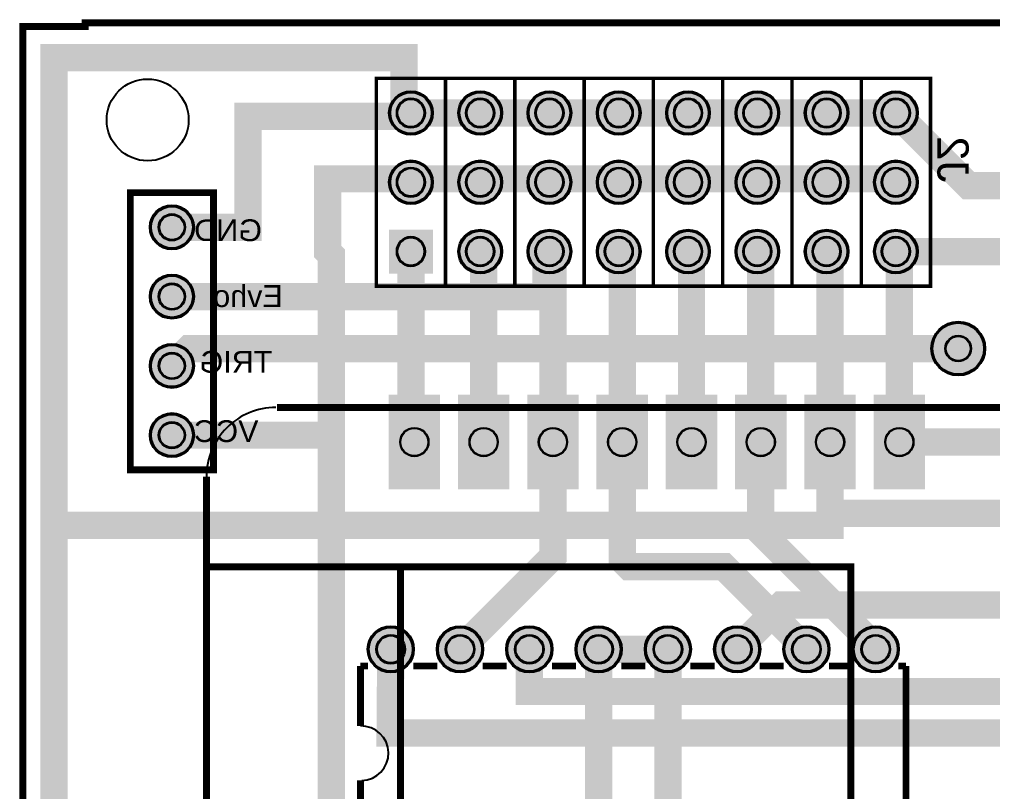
# Model space of a CAD drawing. Header units: millimetres. Extents: x -2.4 to 60.7, y -0.1 to 57.7.
# Drawn here: x -2.41 to 33.26, y 29.35 to 57.66 of the extents above; entities that cross this region are included whole.
import ezdxf

# ---------------------------------------------------------------- set-up
doc = ezdxf.new("R2010")
doc.units = ezdxf.units.MM
for name, color, linetype, true_color in [('BoardOutLine', 7, 'Continuous', 0xff00ff), ('BottomLayer', 7, 'Continuous', 0x0000ff), ('BottomSilkLayer', 7, 'Continuous', 0x66cc33), ('BottomSolderMaskLayer', 7, 'Continuous', 0xaa00ff), ('Multi-Layer', 7, 'Continuous', 0xc0c0c0), ('TopLayer', 7, 'Continuous', 0xff0000), ('TopSilkLayer', 7, 'Continuous', 0xffcc00), ('TopSolderMaskLayer', 7, 'Continuous', 0x800080)]:
    doc.layers.add(name, color=color, linetype=linetype, true_color=true_color)
doc.styles.get("Standard").update_dxf_attribs({"font": 'arial.ttf'})

msp = doc.modelspace()

# ---------------------------------------------------------------- hatches: boundary and pattern name
at = {"layer": 'BottomSolderMaskLayer'}
for points in [[(11.133, 54.229, 1), (12.743, 54.229, 1)], [(13.673, 54.229, 1), (15.283, 54.229, 1)], [(16.213, 54.229, 1), (17.823, 54.229, 1)], [(18.753, 54.229, 1), (20.363, 54.229, 1)], [(21.293, 54.229, 1), (22.903, 54.229, 1)], [(23.833, 54.229, 1), (25.443, 54.229, 1)], [(26.373, 54.229, 1), (27.983, 54.229, 1)], [(28.913, 54.229, 1), (30.523, 54.229, 1)], [(11.133, 51.689, 1), (12.743, 51.689, 1)], [(13.673, 51.689, 1), (15.283, 51.689, 1)], [(16.213, 51.689, 1), (17.823, 51.689, 1)], [(18.753, 51.689, 1), (20.363, 51.689, 1)], [(21.293, 51.689, 1), (22.903, 51.689, 1)], [(23.833, 51.689, 1), (25.443, 51.689, 1)], [(26.373, 51.689, 1), (27.983, 51.689, 1)], [(28.913, 51.689, 1), (30.523, 51.689, 1)], [(2.362, 50.038, 1), (3.988, 50.038, 1)], [(11.133, 49.954), (11.133, 48.344), (12.743, 48.344), (12.743, 49.954)], [(13.673, 49.149, 1), (15.283, 49.149, 1)], [(16.213, 49.149, 1), (17.823, 49.149, 1)], [(18.753, 49.149, 1), (20.363, 49.149, 1)], [(21.293, 49.149, 1), (22.903, 49.149, 1)], [(23.833, 49.149, 1), (25.443, 49.149, 1)], [(26.373, 49.149, 1), (27.983, 49.149, 1)], [(28.913, 49.149, 1), (30.523, 49.149, 1)], [(2.362, 47.498, 1), (3.988, 47.498, 1)], [(31.013, 45.593, 1), (32.995, 45.593, 1)], [(2.362, 44.958, 1), (3.988, 44.958, 1)], [(11.122, 40.427), (11.122, 43.901), (13.008, 43.901), (13.008, 40.427)], [(13.662, 40.427), (13.662, 43.901), (15.548, 43.901), (15.548, 40.427)], [(16.202, 40.427), (16.202, 43.901), (18.088, 43.901), (18.088, 40.427)], [(18.742, 40.427), (18.742, 43.901), (20.628, 43.901), (20.628, 40.427)], [(21.282, 40.427), (21.282, 43.901), (23.168, 43.901), (23.168, 40.427)], [(23.822, 40.427), (23.822, 43.901), (25.708, 43.901), (25.708, 40.427)], [(26.362, 40.427), (26.362, 43.901), (28.248, 43.901), (28.248, 40.427)], [(28.902, 40.427), (28.902, 43.901), (30.788, 43.901), (30.788, 40.427)], [(2.362, 42.418, 1), (3.988, 42.418, 1)], [(10.348, 34.567, 1), (12.049, 34.567, 1)], [(12.888, 34.567, 1), (14.589, 34.567, 1)], [(15.428, 34.567, 1), (17.129, 34.567, 1)], [(17.968, 34.567, 1), (19.669, 34.567, 1)], [(20.508, 34.567, 1), (22.209, 34.567, 1)], [(23.048, 34.567, 1), (24.749, 34.567, 1)], [(25.588, 34.567, 1), (27.289, 34.567, 1)], [(28.128, 34.567, 1), (29.829, 34.567, 1)]]:
    msp.add_hatch(color=256, dxfattribs=at).paths.add_polyline_path(points)
at = {"layer": 'Multi-Layer'}
for points in [[(11.184, 54.229, 1), (12.692, 54.229, 1)], [(13.724, 54.229, 1), (15.232, 54.229, 1)], [(16.264, 54.229, 1), (17.772, 54.229, 1)], [(18.804, 54.229, 1), (20.312, 54.229, 1)], [(21.344, 54.229, 1), (22.852, 54.229, 1)], [(23.884, 54.229, 1), (25.392, 54.229, 1)], [(26.424, 54.229, 1), (27.932, 54.229, 1)], [(28.964, 54.229, 1), (30.472, 54.229, 1)], [(11.184, 51.689, 1), (12.692, 51.689, 1)], [(13.724, 51.689, 1), (15.232, 51.689, 1)], [(16.264, 51.689, 1), (17.772, 51.689, 1)], [(18.804, 51.689, 1), (20.312, 51.689, 1)], [(21.344, 51.689, 1), (22.852, 51.689, 1)], [(23.884, 51.689, 1), (25.392, 51.689, 1)], [(26.424, 51.689, 1), (27.932, 51.689, 1)], [(28.964, 51.689, 1), (30.472, 51.689, 1)], [(2.413, 50.038, 1), (3.937, 50.038, 1)], [(11.184, 49.903), (11.184, 48.395), (12.692, 48.395), (12.692, 49.903)], [(13.724, 49.149, 1), (15.232, 49.149, 1)], [(16.264, 49.149, 1), (17.772, 49.149, 1)], [(18.804, 49.149, 1), (20.312, 49.149, 1)], [(21.344, 49.149, 1), (22.852, 49.149, 1)], [(23.884, 49.149, 1), (25.392, 49.149, 1)], [(26.424, 49.149, 1), (27.932, 49.149, 1)], [(28.964, 49.149, 1), (30.472, 49.149, 1)], [(2.413, 47.498, 1), (3.937, 47.498, 1)], [(31.064, 45.593, 1), (32.944, 45.593, 1)], [(2.413, 44.958, 1), (3.937, 44.958, 1)], [(11.151, 40.518), (11.151, 43.81), (12.979, 43.81), (12.979, 40.518)], [(13.691, 40.518), (13.691, 43.81), (15.519, 43.81), (15.519, 40.518)], [(16.231, 40.518), (16.231, 43.81), (18.059, 43.81), (18.059, 40.518)], [(18.771, 40.518), (18.771, 43.81), (20.599, 43.81), (20.599, 40.518)], [(21.311, 40.518), (21.311, 43.81), (23.139, 43.81), (23.139, 40.518)], [(23.851, 40.518), (23.851, 43.81), (25.679, 43.81), (25.679, 40.518)], [(26.391, 40.518), (26.391, 43.81), (28.219, 43.81), (28.219, 40.518)], [(28.931, 40.518), (28.931, 43.81), (30.759, 43.81), (30.759, 40.518)], [(2.413, 42.418, 1), (3.937, 42.418, 1)], [(10.399, 34.567, 1), (11.999, 34.567, 1)], [(12.939, 34.567, 1), (14.539, 34.567, 1)], [(15.479, 34.567, 1), (17.079, 34.567, 1)], [(18.019, 34.567, 1), (19.619, 34.567, 1)], [(20.559, 34.567, 1), (22.159, 34.567, 1)], [(23.099, 34.567, 1), (24.699, 34.567, 1)], [(25.639, 34.567, 1), (27.239, 34.567, 1)], [(28.179, 34.567, 1), (29.779, 34.567, 1)]]:
    msp.add_hatch(color=256, dxfattribs=at).paths.add_polyline_path(points)
at = {"layer": 'TopSolderMaskLayer'}
for points in [[(11.133, 54.229, 1), (12.743, 54.229, 1)], [(13.673, 54.229, 1), (15.283, 54.229, 1)], [(16.213, 54.229, 1), (17.823, 54.229, 1)], [(18.753, 54.229, 1), (20.363, 54.229, 1)], [(21.293, 54.229, 1), (22.903, 54.229, 1)], [(23.833, 54.229, 1), (25.443, 54.229, 1)], [(26.373, 54.229, 1), (27.983, 54.229, 1)], [(28.913, 54.229, 1), (30.523, 54.229, 1)], [(11.133, 51.689, 1), (12.743, 51.689, 1)], [(13.673, 51.689, 1), (15.283, 51.689, 1)], [(16.213, 51.689, 1), (17.823, 51.689, 1)], [(18.753, 51.689, 1), (20.363, 51.689, 1)], [(21.293, 51.689, 1), (22.903, 51.689, 1)], [(23.833, 51.689, 1), (25.443, 51.689, 1)], [(26.373, 51.689, 1), (27.983, 51.689, 1)], [(28.913, 51.689, 1), (30.523, 51.689, 1)], [(2.362, 50.038, 1), (3.988, 50.038, 1)], [(11.133, 49.954), (11.133, 48.344), (12.743, 48.344), (12.743, 49.954)], [(13.673, 49.149, 1), (15.283, 49.149, 1)], [(16.213, 49.149, 1), (17.823, 49.149, 1)], [(18.753, 49.149, 1), (20.363, 49.149, 1)], [(21.293, 49.149, 1), (22.903, 49.149, 1)], [(23.833, 49.149, 1), (25.443, 49.149, 1)], [(26.373, 49.149, 1), (27.983, 49.149, 1)], [(28.913, 49.149, 1), (30.523, 49.149, 1)], [(2.362, 47.498, 1), (3.988, 47.498, 1)], [(31.013, 45.593, 1), (32.995, 45.593, 1)], [(2.362, 44.958, 1), (3.988, 44.958, 1)], [(11.122, 40.427), (11.122, 43.901), (13.008, 43.901), (13.008, 40.427)], [(13.662, 40.427), (13.662, 43.901), (15.548, 43.901), (15.548, 40.427)], [(16.202, 40.427), (16.202, 43.901), (18.088, 43.901), (18.088, 40.427)], [(18.742, 40.427), (18.742, 43.901), (20.628, 43.901), (20.628, 40.427)], [(21.282, 40.427), (21.282, 43.901), (23.168, 43.901), (23.168, 40.427)], [(23.822, 40.427), (23.822, 43.901), (25.708, 43.901), (25.708, 40.427)], [(26.362, 40.427), (26.362, 43.901), (28.248, 43.901), (28.248, 40.427)], [(28.902, 40.427), (28.902, 43.901), (30.788, 43.901), (30.788, 40.427)], [(2.362, 42.418, 1), (3.988, 42.418, 1)], [(10.348, 34.567, 1), (12.049, 34.567, 1)], [(12.888, 34.567, 1), (14.589, 34.567, 1)], [(15.428, 34.567, 1), (17.129, 34.567, 1)], [(17.968, 34.567, 1), (19.669, 34.567, 1)], [(20.508, 34.567, 1), (22.209, 34.567, 1)], [(23.048, 34.567, 1), (24.749, 34.567, 1)], [(25.588, 34.567, 1), (27.289, 34.567, 1)], [(28.128, 34.567, 1), (29.829, 34.567, 1)]]:
    msp.add_hatch(color=256, dxfattribs=at).paths.add_polyline_path(points)

# ---------------------------------------------------------------- linework, layer by layer
at = {"layer": 'BoardOutLine', "const_width": 0.254}
msp.add_lwpolyline([(0, 57.404), (0, 57.531), (60.579, 57.531), (60.579, 0), (-2.286, 0), (-2.286, 57.404), (0, 57.404)], close=True, dxfattribs=at)
at = {"layer": 'BottomLayer', "const_width": 1}
for points in [[(-1.143, 39.116), (-1.143, 56.261), (11.684, 56.261), (11.684, 54.483), (11.938, 54.229)], [(3.175, 50.038), (5.969, 50.038), (5.969, 54.102), (11.811, 54.102), (11.938, 54.229)], [(11.938, 54.229), (29.718, 54.229)], [(29.718, 54.229), (32.385, 51.562), (34.925, 51.562)], [(27.305, 39.556), (35.814, 39.556), (35.814, 44.323), (37.719, 44.323), (37.719, 51.562)], [(3.175, 47.498), (16.891, 47.498), (16.891, 49.022), (17.018, 49.149)], [(22.225, 45.593), (3.81, 45.593), (3.175, 44.958)], [(22.225, 42.164), (22.225, 45.593), (32.004, 45.593)], [(27.305, 42.164), (27.305, 39.116), (-1.143, 39.116), (-1.143, 22.352), (21.336, 22.352), (21.359, 26.947)], [(23.899, 34.567), (25.527, 36.195), (37.846, 36.195), (37.846, 39.497), (41.656, 39.497), (41.783, 39.624)], [(9.652, 39.116), (7.391, 39.116)], [(18.819, 34.567), (21.359, 34.567)], [(18.819, 26.947), (18.819, 34.567)], [(21.359, 34.567), (21.359, 26.947)]]:
    msp.add_lwpolyline(points, dxfattribs=at)
at = {"layer": 'BottomSilkLayer', "const_width": 0.127}
for points in [[(13.208, 55.499), (13.208, 47.879), (10.668, 47.879), (10.668, 55.499), (13.208, 55.499), (15.748, 55.499), (18.288, 55.499), (20.828, 55.499), (23.368, 55.499), (23.368, 47.879), (25.908, 47.879), (25.908, 55.499), (23.368, 55.499)], [(15.748, 55.499), (15.748, 47.879), (13.208, 47.879)], [(23.368, 47.879), (20.828, 47.879), (18.288, 47.879), (18.288, 55.499)], [(20.828, 47.879), (20.828, 55.499)], [(25.908, 55.499), (28.448, 55.499), (30.988, 55.499), (30.988, 47.879), (28.448, 47.879), (25.908, 47.879)], [(28.448, 47.879), (28.448, 55.499)], [(15.748, 47.879), (18.288, 47.879)]]:
    msp.add_lwpolyline(points, dxfattribs=at)
at = {"layer": 'BottomSolderMaskLayer'}
for points in [[(11.404, 54.229), (11.404, 54.229)], [(12.472, 54.229), (12.472, 54.229)], [(13.944, 54.229), (13.944, 54.229)], [(15.012, 54.229), (15.012, 54.229)], [(16.484, 54.229), (16.484, 54.229)], [(17.552, 54.229), (17.552, 54.229)], [(19.024, 54.229), (19.024, 54.229)], [(20.092, 54.229), (20.092, 54.229)], [(21.564, 54.229), (21.564, 54.229)], [(22.632, 54.229), (22.632, 54.229)], [(24.104, 54.229), (24.104, 54.229)], [(25.172, 54.229), (25.172, 54.229)], [(26.644, 54.229), (26.644, 54.229)], [(27.712, 54.229), (27.712, 54.229)], [(29.184, 54.229), (29.184, 54.229)], [(30.252, 54.229), (30.252, 54.229)], [(11.404, 51.689), (11.404, 51.689)], [(12.472, 51.689), (12.472, 51.689)], [(13.944, 51.689), (13.944, 51.689)], [(15.012, 51.689), (15.012, 51.689)], [(16.484, 51.689), (16.484, 51.689)], [(17.552, 51.689), (17.552, 51.689)], [(19.024, 51.689), (19.024, 51.689)], [(20.092, 51.689), (20.092, 51.689)], [(21.564, 51.689), (21.564, 51.689)], [(22.632, 51.689), (22.632, 51.689)], [(24.104, 51.689), (24.104, 51.689)], [(25.172, 51.689), (25.172, 51.689)], [(26.644, 51.689), (26.644, 51.689)], [(27.712, 51.689), (27.712, 51.689)], [(29.184, 51.689), (29.184, 51.689)], [(30.252, 51.689), (30.252, 51.689)], [(11.404, 49.149), (11.404, 49.149)], [(12.472, 49.149), (12.472, 49.149)], [(13.944, 49.149), (13.944, 49.149)], [(15.012, 49.149), (15.012, 49.149)], [(16.484, 49.149), (16.484, 49.149)], [(17.552, 49.149), (17.552, 49.149)], [(19.024, 49.149), (19.024, 49.149)], [(20.092, 49.149), (20.092, 49.149)], [(21.564, 49.149), (21.564, 49.149)], [(22.632, 49.149), (22.632, 49.149)], [(24.104, 49.149), (24.104, 49.149)], [(25.172, 49.149), (25.172, 49.149)], [(26.644, 49.149), (26.644, 49.149)], [(27.712, 49.149), (27.712, 49.149)], [(29.184, 49.149), (29.184, 49.149)], [(30.252, 49.149), (30.252, 49.149)]]:
    msp.add_lwpolyline(points, close=True, dxfattribs=at)
for centre, radius in [((11.938, 54.229), 0.805), ((14.478, 54.229), 0.805), ((17.018, 54.229), 0.805), ((19.558, 54.229), 0.805), ((22.098, 54.229), 0.805), ((24.638, 54.229), 0.805), ((27.178, 54.229), 0.805), ((29.718, 54.229), 0.805), ((11.938, 51.689), 0.805), ((14.478, 51.689), 0.805), ((17.018, 51.689), 0.805), ((19.558, 51.689), 0.805), ((22.098, 51.689), 0.805), ((24.638, 51.689), 0.805), ((27.178, 51.689), 0.805), ((29.718, 51.689), 0.805), ((3.175, 50.038), 0.813), ((3.175, 50.038), 0.488), ((14.478, 49.149), 0.805), ((17.018, 49.149), 0.805), ((19.558, 49.149), 0.805), ((22.098, 49.149), 0.805), ((24.638, 49.149), 0.805), ((27.178, 49.149), 0.805), ((29.718, 49.149), 0.805), ((3.175, 47.498), 0.813), ((3.175, 47.498), 0.488), ((32.004, 45.593), 0.991), ((32.004, 45.593), 0.474), ((3.175, 44.958), 0.813), ((3.175, 44.958), 0.488), ((3.175, 42.418), 0.813), ((3.175, 42.418), 0.488), ((12.065, 42.164), 0.524), ((14.605, 42.164), 0.524), ((17.145, 42.164), 0.524), ((19.685, 42.164), 0.524), ((22.225, 42.164), 0.524), ((24.765, 42.164), 0.524), ((27.305, 42.164), 0.524), ((29.845, 42.164), 0.524), ((11.199, 34.567), 0.851), ((13.739, 34.567), 0.851), ((16.279, 34.567), 0.851), ((18.819, 34.567), 0.851), ((21.359, 34.567), 0.851), ((23.899, 34.567), 0.851), ((26.439, 34.567), 0.851), ((28.979, 34.567), 0.851), ((11.199, 34.567), 0.532), ((13.739, 34.567), 0.532), ((16.279, 34.567), 0.532), ((18.819, 34.567), 0.532), ((21.359, 34.567), 0.532), ((23.899, 34.567), 0.532), ((26.439, 34.567), 0.532), ((28.979, 34.567), 0.532)]:
    msp.add_circle(centre, radius, dxfattribs=at)
for centre, start, end in [((11.938, 54.229), 360, 180), ((14.478, 54.229), 360, 180), ((17.018, 54.229), 360, 180), ((19.558, 54.229), 360, 180), ((22.098, 54.229), 360, 180), ((24.638, 54.229), 360, 180), ((27.178, 54.229), 360, 180), ((29.718, 54.229), 360, 180), ((11.938, 54.229), 180, 360), ((14.478, 54.229), 180, 360), ((17.018, 54.229), 180, 360), ((19.558, 54.229), 180, 360), ((22.098, 54.229), 180, 360), ((24.638, 54.229), 180, 360), ((27.178, 54.229), 180, 360), ((29.718, 54.229), 180, 360), ((11.938, 51.689), 360, 180), ((14.478, 51.689), 360, 180), ((17.018, 51.689), 360, 180), ((19.558, 51.689), 360, 180), ((22.098, 51.689), 360, 180), ((24.638, 51.689), 360, 180), ((27.178, 51.689), 360, 180), ((29.718, 51.689), 360, 180), ((11.938, 51.689), 180, 360), ((14.478, 51.689), 180, 360), ((17.018, 51.689), 180, 360), ((19.558, 51.689), 180, 360), ((22.098, 51.689), 180, 360), ((24.638, 51.689), 180, 360), ((27.178, 51.689), 180, 360), ((29.718, 51.689), 180, 360), ((11.938, 49.149), 360, 180), ((14.478, 49.149), 360, 180), ((17.018, 49.149), 360, 180), ((19.558, 49.149), 360, 180), ((22.098, 49.149), 360, 180), ((24.638, 49.149), 360, 180), ((27.178, 49.149), 360, 180), ((29.718, 49.149), 360, 180), ((11.938, 49.149), 180, 360), ((14.478, 49.149), 180, 360), ((17.018, 49.149), 180, 360), ((19.558, 49.149), 180, 360), ((22.098, 49.149), 180, 360), ((24.638, 49.149), 180, 360), ((27.178, 49.149), 180, 360), ((29.718, 49.149), 180, 360)]:
    msp.add_arc(centre, 0.534, start, end, dxfattribs=at)
at = {"layer": 'Multi-Layer'}
for points in [[(11.438, 54.229), (11.438, 54.229)], [(12.438, 54.229), (12.438, 54.229)], [(13.978, 54.229), (13.978, 54.229)], [(14.978, 54.229), (14.978, 54.229)], [(16.518, 54.229), (16.518, 54.229)], [(17.518, 54.229), (17.518, 54.229)], [(19.058, 54.229), (19.058, 54.229)], [(20.058, 54.229), (20.058, 54.229)], [(21.598, 54.229), (21.598, 54.229)], [(22.598, 54.229), (22.598, 54.229)], [(24.138, 54.229), (24.138, 54.229)], [(25.138, 54.229), (25.138, 54.229)], [(26.678, 54.229), (26.678, 54.229)], [(27.678, 54.229), (27.678, 54.229)], [(29.218, 54.229), (29.218, 54.229)], [(30.218, 54.229), (30.218, 54.229)], [(11.438, 51.689), (11.438, 51.689)], [(12.438, 51.689), (12.438, 51.689)], [(13.978, 51.689), (13.978, 51.689)], [(14.978, 51.689), (14.978, 51.689)], [(16.518, 51.689), (16.518, 51.689)], [(17.518, 51.689), (17.518, 51.689)], [(19.058, 51.689), (19.058, 51.689)], [(20.058, 51.689), (20.058, 51.689)], [(21.598, 51.689), (21.598, 51.689)], [(22.598, 51.689), (22.598, 51.689)], [(24.138, 51.689), (24.138, 51.689)], [(25.138, 51.689), (25.138, 51.689)], [(26.678, 51.689), (26.678, 51.689)], [(27.678, 51.689), (27.678, 51.689)], [(29.218, 51.689), (29.218, 51.689)], [(30.218, 51.689), (30.218, 51.689)], [(11.438, 49.149), (11.438, 49.149)], [(12.438, 49.149), (12.438, 49.149)], [(13.978, 49.149), (13.978, 49.149)], [(14.978, 49.149), (14.978, 49.149)], [(16.518, 49.149), (16.518, 49.149)], [(17.518, 49.149), (17.518, 49.149)], [(19.058, 49.149), (19.058, 49.149)], [(20.058, 49.149), (20.058, 49.149)], [(21.598, 49.149), (21.598, 49.149)], [(22.598, 49.149), (22.598, 49.149)], [(24.138, 49.149), (24.138, 49.149)], [(25.138, 49.149), (25.138, 49.149)], [(26.678, 49.149), (26.678, 49.149)], [(27.678, 49.149), (27.678, 49.149)], [(29.218, 49.149), (29.218, 49.149)], [(30.218, 49.149), (30.218, 49.149)]]:
    msp.add_lwpolyline(points, close=True, dxfattribs=at)
for centre, radius in [((2.286, 53.975), 1.5), ((11.938, 54.229), 0.754), ((14.478, 54.229), 0.754), ((17.018, 54.229), 0.754), ((19.558, 54.229), 0.754), ((22.098, 54.229), 0.754), ((24.638, 54.229), 0.754), ((27.178, 54.229), 0.754), ((29.718, 54.229), 0.754), ((11.938, 51.689), 0.754), ((14.478, 51.689), 0.754), ((17.018, 51.689), 0.754), ((19.558, 51.689), 0.754), ((22.098, 51.689), 0.754), ((24.638, 51.689), 0.754), ((27.178, 51.689), 0.754), ((29.718, 51.689), 0.754), ((3.175, 50.038), 0.762), ((3.175, 50.038), 0.457), ((14.478, 49.149), 0.754), ((17.018, 49.149), 0.754), ((19.558, 49.149), 0.754), ((22.098, 49.149), 0.754), ((24.638, 49.149), 0.754), ((27.178, 49.149), 0.754), ((29.718, 49.149), 0.754), ((3.175, 47.498), 0.762), ((3.175, 47.498), 0.457), ((32.004, 45.593), 0.94), ((32.004, 45.593), 0.45), ((3.175, 44.958), 0.762), ((3.175, 44.958), 0.457), ((3.175, 42.418), 0.762), ((3.175, 42.418), 0.457), ((12.065, 42.164), 0.508), ((14.605, 42.164), 0.508), ((17.145, 42.164), 0.508), ((19.685, 42.164), 0.508), ((22.225, 42.164), 0.508), ((24.765, 42.164), 0.508), ((27.305, 42.164), 0.508), ((29.845, 42.164), 0.508), ((11.199, 34.567), 0.8), ((13.739, 34.567), 0.8), ((16.279, 34.567), 0.8), ((18.819, 34.567), 0.8), ((21.359, 34.567), 0.8), ((23.899, 34.567), 0.8), ((26.439, 34.567), 0.8), ((28.979, 34.567), 0.8), ((11.199, 34.567), 0.5), ((13.739, 34.567), 0.5), ((16.279, 34.567), 0.5), ((18.819, 34.567), 0.5), ((21.359, 34.567), 0.5), ((23.899, 34.567), 0.5), ((26.439, 34.567), 0.5), ((28.979, 34.567), 0.5)]:
    msp.add_circle(centre, radius, dxfattribs=at)
for centre, start, end in [((11.938, 54.229), 360, 180), ((14.478, 54.229), 360, 180), ((17.018, 54.229), 360, 180), ((19.558, 54.229), 360, 180), ((22.098, 54.229), 360, 180), ((24.638, 54.229), 360, 180), ((27.178, 54.229), 360, 180), ((29.718, 54.229), 360, 180), ((11.938, 54.229), 180, 360), ((14.478, 54.229), 180, 360), ((17.018, 54.229), 180, 360), ((19.558, 54.229), 180, 360), ((22.098, 54.229), 180, 360), ((24.638, 54.229), 180, 360), ((27.178, 54.229), 180, 360), ((29.718, 54.229), 180, 360), ((11.938, 51.689), 360, 180), ((14.478, 51.689), 360, 180), ((17.018, 51.689), 360, 180), ((19.558, 51.689), 360, 180), ((22.098, 51.689), 360, 180), ((24.638, 51.689), 360, 180), ((27.178, 51.689), 360, 180), ((29.718, 51.689), 360, 180), ((11.938, 51.689), 180, 360), ((14.478, 51.689), 180, 360), ((17.018, 51.689), 180, 360), ((19.558, 51.689), 180, 360), ((22.098, 51.689), 180, 360), ((24.638, 51.689), 180, 360), ((27.178, 51.689), 180, 360), ((29.718, 51.689), 180, 360), ((11.938, 49.149), 360, 180), ((14.478, 49.149), 360, 180), ((17.018, 49.149), 360, 180), ((19.558, 49.149), 360, 180), ((22.098, 49.149), 360, 180), ((24.638, 49.149), 360, 180), ((27.178, 49.149), 360, 180), ((29.718, 49.149), 360, 180), ((11.938, 49.149), 180, 360), ((14.478, 49.149), 180, 360), ((17.018, 49.149), 180, 360), ((19.558, 49.149), 180, 360), ((22.098, 49.149), 180, 360), ((24.638, 49.149), 180, 360), ((27.178, 49.149), 180, 360), ((29.718, 49.149), 180, 360)]:
    msp.add_arc(centre, 0.5, start, end, dxfattribs=at)
at = {"layer": 'TopLayer', "const_width": 1}
for points in [[(12.065, 9.779), (9.017, 9.779), (9.017, 49.022), (8.89, 49.149), (8.89, 51.816), (29.591, 51.816), (29.718, 51.689)], [(12.065, 42.164), (11.938, 42.291), (11.938, 49.149)], [(14.605, 42.164), (14.605, 49.022), (14.478, 49.149)], [(17.145, 42.164), (17.145, 49.022), (17.018, 49.149)], [(19.685, 42.164), (19.685, 49.022), (19.558, 49.149)], [(22.225, 42.164), (22.225, 49.022), (22.098, 49.149)], [(24.765, 42.164), (24.765, 49.022), (24.638, 49.149)], [(27.305, 42.164), (27.305, 49.022), (27.178, 49.149)], [(29.718, 49.149), (34.798, 49.149), (34.925, 49.022)], [(29.845, 42.164), (29.845, 49.022), (29.718, 49.149)], [(3.175, 42.418), (9.017, 42.418)], [(29.845, 42.164), (44.958, 42.164), (44.958, 31.496), (11.176, 31.496), (11.199, 34.567)], [(13.739, 34.567), (17.145, 37.973), (17.145, 42.164)], [(26.439, 34.567), (23.413, 37.592), (19.939, 37.592), (19.685, 37.846), (19.685, 42.164)], [(28.979, 34.567), (28.979, 34.648), (24.765, 38.862), (24.765, 42.164)], [(16.279, 34.567), (16.279, 33.02), (41.783, 33.02), (41.783, 33.02), (41.783, 37.084)]]:
    msp.add_lwpolyline(points, dxfattribs=at)
at = {"layer": 'TopSilkLayer', "const_width": 0.254}
for points in [[(4.699, 41.148), (1.651, 41.148), (1.651, 51.308), (4.699, 51.308), (4.699, 41.148)], [(11.557, 23.876), (11.557, 37.592), (28.067, 37.592), (28.067, 23.876), (11.557, 23.876)]]:
    msp.add_lwpolyline(points, close=True, dxfattribs=at)
for points in [[(7.031, 43.434), (38.781, 43.434), (38.781, 19.304)], [(4.445, 20.574), (4.445, 40.894)], [(11.557, 37.592), (4.445, 37.592)], [(10.089, 31.755), (10.089, 33.955)], [(10.089, 33.955), (10.369, 33.955)], [(12.028, 33.955), (12.909, 33.955)], [(14.568, 33.955), (15.449, 33.955)], [(17.108, 33.955), (17.989, 33.955)], [(19.648, 33.955), (20.529, 33.955)], [(22.188, 33.955), (23.069, 33.955)], [(24.728, 33.955), (25.609, 33.955)], [(27.268, 33.955), (28.149, 33.955)], [(29.808, 33.955), (30.089, 33.955)], [(30.089, 27.557), (30.089, 33.956)], [(10.089, 27.557), (10.089, 29.757)]]:
    msp.add_lwpolyline(points, dxfattribs=at)
at = {"layer": 'TopSilkLayer'}
for centre, radius, start, end in [((6.985, 40.894), 2.54, 90, 180.0001), ((10.114, 30.757), 1, 271.4332, 91.4332)]:
    msp.add_arc(centre, radius, start, end, dxfattribs=at)
at = {"layer": 'TopSolderMaskLayer'}
for points in [[(11.404, 54.229), (11.404, 54.229)], [(12.472, 54.229), (12.472, 54.229)], [(13.944, 54.229), (13.944, 54.229)], [(15.012, 54.229), (15.012, 54.229)], [(16.484, 54.229), (16.484, 54.229)], [(17.552, 54.229), (17.552, 54.229)], [(19.024, 54.229), (19.024, 54.229)], [(20.092, 54.229), (20.092, 54.229)], [(21.564, 54.229), (21.564, 54.229)], [(22.632, 54.229), (22.632, 54.229)], [(24.104, 54.229), (24.104, 54.229)], [(25.172, 54.229), (25.172, 54.229)], [(26.644, 54.229), (26.644, 54.229)], [(27.712, 54.229), (27.712, 54.229)], [(29.184, 54.229), (29.184, 54.229)], [(30.252, 54.229), (30.252, 54.229)], [(11.404, 51.689), (11.404, 51.689)], [(12.472, 51.689), (12.472, 51.689)], [(13.944, 51.689), (13.944, 51.689)], [(15.012, 51.689), (15.012, 51.689)], [(16.484, 51.689), (16.484, 51.689)], [(17.552, 51.689), (17.552, 51.689)], [(19.024, 51.689), (19.024, 51.689)], [(20.092, 51.689), (20.092, 51.689)], [(21.564, 51.689), (21.564, 51.689)], [(22.632, 51.689), (22.632, 51.689)], [(24.104, 51.689), (24.104, 51.689)], [(25.172, 51.689), (25.172, 51.689)], [(26.644, 51.689), (26.644, 51.689)], [(27.712, 51.689), (27.712, 51.689)], [(29.184, 51.689), (29.184, 51.689)], [(30.252, 51.689), (30.252, 51.689)], [(11.404, 49.149), (11.404, 49.149)], [(12.472, 49.149), (12.472, 49.149)], [(13.944, 49.149), (13.944, 49.149)], [(15.012, 49.149), (15.012, 49.149)], [(16.484, 49.149), (16.484, 49.149)], [(17.552, 49.149), (17.552, 49.149)], [(19.024, 49.149), (19.024, 49.149)], [(20.092, 49.149), (20.092, 49.149)], [(21.564, 49.149), (21.564, 49.149)], [(22.632, 49.149), (22.632, 49.149)], [(24.104, 49.149), (24.104, 49.149)], [(25.172, 49.149), (25.172, 49.149)], [(26.644, 49.149), (26.644, 49.149)], [(27.712, 49.149), (27.712, 49.149)], [(29.184, 49.149), (29.184, 49.149)], [(30.252, 49.149), (30.252, 49.149)]]:
    msp.add_lwpolyline(points, close=True, dxfattribs=at)
for centre, radius in [((11.938, 54.229), 0.805), ((14.478, 54.229), 0.805), ((17.018, 54.229), 0.805), ((19.558, 54.229), 0.805), ((22.098, 54.229), 0.805), ((24.638, 54.229), 0.805), ((27.178, 54.229), 0.805), ((29.718, 54.229), 0.805), ((11.938, 51.689), 0.805), ((14.478, 51.689), 0.805), ((17.018, 51.689), 0.805), ((19.558, 51.689), 0.805), ((22.098, 51.689), 0.805), ((24.638, 51.689), 0.805), ((27.178, 51.689), 0.805), ((29.718, 51.689), 0.805), ((3.175, 50.038), 0.813), ((3.175, 50.038), 0.488), ((14.478, 49.149), 0.805), ((17.018, 49.149), 0.805), ((19.558, 49.149), 0.805), ((22.098, 49.149), 0.805), ((24.638, 49.149), 0.805), ((27.178, 49.149), 0.805), ((29.718, 49.149), 0.805), ((3.175, 47.498), 0.813), ((3.175, 47.498), 0.488), ((32.004, 45.593), 0.991), ((32.004, 45.593), 0.474), ((3.175, 44.958), 0.813), ((3.175, 44.958), 0.488), ((3.175, 42.418), 0.813), ((3.175, 42.418), 0.488), ((12.065, 42.164), 0.524), ((14.605, 42.164), 0.524), ((17.145, 42.164), 0.524), ((19.685, 42.164), 0.524), ((22.225, 42.164), 0.524), ((24.765, 42.164), 0.524), ((27.305, 42.164), 0.524), ((29.845, 42.164), 0.524), ((11.199, 34.567), 0.851), ((13.739, 34.567), 0.851), ((16.279, 34.567), 0.851), ((18.819, 34.567), 0.851), ((21.359, 34.567), 0.851), ((23.899, 34.567), 0.851), ((26.439, 34.567), 0.851), ((28.979, 34.567), 0.851), ((11.199, 34.567), 0.532), ((13.739, 34.567), 0.532), ((16.279, 34.567), 0.532), ((18.819, 34.567), 0.532), ((21.359, 34.567), 0.532), ((23.899, 34.567), 0.532), ((26.439, 34.567), 0.532), ((28.979, 34.567), 0.532)]:
    msp.add_circle(centre, radius, dxfattribs=at)
for centre, start, end in [((11.938, 54.229), 360, 180), ((14.478, 54.229), 360, 180), ((17.018, 54.229), 360, 180), ((19.558, 54.229), 360, 180), ((22.098, 54.229), 360, 180), ((24.638, 54.229), 360, 180), ((27.178, 54.229), 360, 180), ((29.718, 54.229), 360, 180), ((11.938, 54.229), 180, 360), ((14.478, 54.229), 180, 360), ((17.018, 54.229), 180, 360), ((19.558, 54.229), 180, 360), ((22.098, 54.229), 180, 360), ((24.638, 54.229), 180, 360), ((27.178, 54.229), 180, 360), ((29.718, 54.229), 180, 360), ((11.938, 51.689), 360, 180), ((14.478, 51.689), 360, 180), ((17.018, 51.689), 360, 180), ((19.558, 51.689), 360, 180), ((22.098, 51.689), 360, 180), ((24.638, 51.689), 360, 180), ((27.178, 51.689), 360, 180), ((29.718, 51.689), 360, 180), ((11.938, 51.689), 180, 360), ((14.478, 51.689), 180, 360), ((17.018, 51.689), 180, 360), ((19.558, 51.689), 180, 360), ((22.098, 51.689), 180, 360), ((24.638, 51.689), 180, 360), ((27.178, 51.689), 180, 360), ((29.718, 51.689), 180, 360), ((11.938, 49.149), 360, 180), ((14.478, 49.149), 360, 180), ((17.018, 49.149), 360, 180), ((19.558, 49.149), 360, 180), ((22.098, 49.149), 360, 180), ((24.638, 49.149), 360, 180), ((27.178, 49.149), 360, 180), ((29.718, 49.149), 360, 180), ((11.938, 49.149), 180, 360), ((14.478, 49.149), 180, 360), ((17.018, 49.149), 180, 360), ((19.558, 49.149), 180, 360), ((22.098, 49.149), 180, 360), ((24.638, 49.149), 180, 360), ((27.178, 49.149), 180, 360), ((29.718, 49.149), 180, 360)]:
    msp.add_arc(centre, 0.534, start, end, dxfattribs=at)

# ---------------------------------------------------------------- texts
at = {"layer": 'BottomSilkLayer', "text_generation_flag": 2}
msp.add_text('J2', height=1.143, rotation=270, dxfattribs=at).set_placement((31.242, 51.689))
for s, p in [('GND', (6.477, 49.53)), ('Evho', (7.239, 47.117)), ('TRIG', (6.858, 44.704)), ('VCC', (6.35, 42.164))]:
    msp.add_text(s, height=0.8, dxfattribs=at).set_placement(p)

doc.saveas('drawing.dxf')
